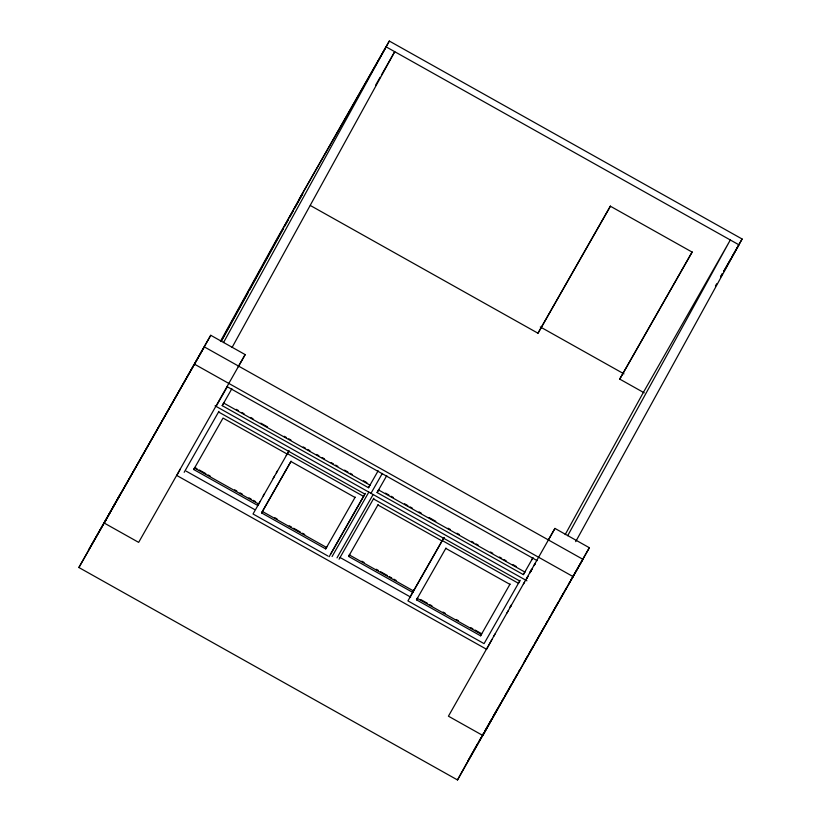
<?xml version="1.0" encoding="UTF-8"?>
<svg xmlns="http://www.w3.org/2000/svg" width="821" height="821" viewBox="0 0 821 821"><rect width="100%" height="100%" fill="white"/><g stroke="black" fill="none" stroke-linecap="round" stroke-linejoin="round"><path stroke-width="1.23" d="M548.613 539.52L554.945 528.416L589.365 547.73L457.502 779.95L78.888 567.506L210.751 335.286L245.171 354.6L138.657 542.373L104.236 523.059L120.205 494.026M78.888 567.506L210.751 335.286M220.972 341.505L302.395 193.438L389.318 41.05L742.112 239.003L575.685 541.655M223.507 342.573L389.318 41.05M232.107 347.406L394.727 51.682L381.406 75.05M180.415 468.945L176.813 475.482L486.586 649.298L491.984 639.487M378.163 470.772L368.496 487.725L222.214 405.646L223.969 402.454M260.041 501.415L257.804 505.479L193.694 469.509L194.813 467.477L197.03 468.719M289.115 450.616L287.442 453.664L363.59 496.397L329.19 556.72M355.206 497.105L325.701 548.89L261.591 512.92L262.71 510.888M325.701 548.89L326.82 546.858M363.59 496.397L365.273 493.349M368.496 487.725L370.086 484.821M531.782 559.778L532.993 557.664L523.377 574.628L377.096 492.549L378.697 489.644M414.369 589.334L412.696 592.382L348.586 556.412L349.705 554.38M310.359 205.507L537.981 333.223L610.434 205.999M373.473 498.901L519.755 580.981L484.072 643.623L407.924 600.89L444.007 537.529M510.098 584.008L480.583 635.803L416.483 599.833L417.602 597.801M644.208 392.828L619.732 379.097L692.185 251.873M480.583 635.803L481.701 633.771L475.072 630.046M520.155 580.252L518.482 583.31L442.324 540.577M523.377 574.628L525.132 571.437M493.78 636.224L494.971 634.048M526.938 578.282L527.995 576.352M554.945 528.416L448.43 716.189L482.851 735.503L498.244 707.517M565.166 534.625L643.397 392.366L730.31 239.989L567.691 535.703M457.502 779.95L467.077 762.524M472.886 751.964L467.662 761.467L582.972 559.347L204.357 346.903L88.473 550.08M220.439 341.372L277.385 238.069L302.744 193.633L294.688 208.226M221.639 340.715L248.26 292.43M249.502 290.182L283.553 228.433M284.784 226.186L288.499 219.453M289.741 217.206L293.456 210.474M299.203 199.246L386.116 46.859L738.921 244.812L723.691 271.505M375.69 85.056L380.133 77.266M238.203 366.813L245.171 354.6M216.097 406.405L227.438 386.527M184.181 472.311L218.92 411.352M222.214 405.646L231.881 388.692M193.694 469.509L223.035 418.074L287.145 454.044M263.161 495.935L264.413 493.749M273.147 478.427L274.399 476.242M276.267 472.958L277.519 470.772M286.252 455.45L287.504 453.264M288.428 451.796L253.032 513.987L328.082 556.094M291.106 461.135L262.392 511.473L326.501 547.443M261.591 512.92L290.932 461.494L355.031 497.464M330.463 554.391L364.873 494.078L218.591 411.998M332.074 556.556L368.834 492.107M370.979 493.318L382.329 473.419M337.01 557.859L373.134 494.519M339.073 559.224L373.812 498.255M377.096 492.549L386.763 475.605M348.586 556.412L378.091 504.628M537.981 333.223L610.413 206.235L692.165 252.109L619.732 379.097M410.161 596.826L443.935 537.611M416.483 599.833L445.988 548.038M509.985 607.232L511.257 605.005M530.253 571.703L531.515 569.487M506.916 613.03L508.178 610.814M510.077 607.489L511.339 605.272M523.357 584.213L524.619 581.997M526.518 578.672L527.78 576.455M529.678 573.13L531.577 569.805M534.102 565.371L535.364 563.155M530.325 572.206L532.213 568.891M534.102 565.566L535.364 563.36M720.54 276.821L722.439 273.485M723.712 271.258L730.69 259.026M731.963 256.799L742.112 239.003M715.44 285.965L716.712 283.748M720.52 277.067L722.418 273.732M473.471 750.907L477.904 743.128M479.177 740.911L481.075 737.576M482.348 735.349L483.61 733.132M484.883 730.906L491.851 718.683M493.113 716.466L497.557 708.687M498.819 706.46L500.718 703.135M501.99 700.918L503.252 698.692M504.515 696.475L511.483 684.262M512.756 682.046L514.018 679.819M515.28 677.602L517.179 674.277M518.451 672.05L519.714 669.833M524.147 662.065L527.944 655.404M529.217 653.188L533.64 645.409M534.912 643.192L544.405 626.546M545.678 624.319L547.576 620.994M548.838 618.767L550.111 616.55M551.373 614.334L558.342 602.121M559.604 599.905L564.037 592.136M565.3 589.909L566.572 587.692M568.471 584.357L569.733 582.14M570.995 579.924L589.365 547.73M540.31 326.932L623.96 373.863M194.782 364.329L573.397 576.773M227.386 386.814L537.16 560.63M236.253 409.34L238.48 410.592M241.836 412.481L244.063 413.733M250.764 417.489L253.001 418.741M260.811 423.123L267.513 426.889M284.261 436.29L286.498 437.542M288.735 438.794L290.962 440.046M303.247 446.942L305.484 448.194M307.711 449.446L309.948 450.698M316.649 454.454L318.876 455.706M322.232 457.584L324.469 458.847M331.161 462.603L333.398 463.855M335.635 465.107L337.862 466.359M344.563 470.115L347.919 472.003M350.146 473.255L352.383 474.507M363.549 480.767L366.895 482.656M385.552 493.123L388.897 495.001M391.135 496.253L393.372 497.505M404.537 503.766L407.883 505.654M410.12 506.906L412.347 508.158M419.049 511.914L421.286 513.166M429.106 517.558L435.797 521.314M448.081 528.211L450.319 529.463M457.02 533.219L459.247 534.471M471.531 541.367L473.768 542.619M476.006 543.871L478.233 545.123M490.517 552.02L492.754 553.272M499.455 557.028L501.682 558.28M503.92 559.532L506.147 560.784M512.848 564.55L516.204 566.428M223.651 403.029L369.932 485.108M378.532 489.942L524.814 572.021M215.061 405.82L526.908 580.806M377.917 504.987L442.026 540.957M445.813 548.397L509.923 584.367M199.236 469.951L205.866 473.676M208.082 474.918L210.289 476.159M234.611 489.798L236.817 491.04M240.132 492.898L242.339 494.139M248.979 497.865L251.185 499.106M253.391 500.348L255.608 501.58M361.866 561.205L364.072 562.447M376.234 569.261L378.44 570.503M380.646 571.744L387.286 575.47M389.493 576.711L391.699 577.953M393.916 579.185L396.122 580.426M194.495 468.052L258.605 504.022M349.387 554.965L413.486 590.935M274.871 517.712L277.077 518.954M289.238 525.779L291.445 527.01M293.661 528.252L300.291 531.977M302.497 533.219L304.714 534.461M420.916 599.658L427.546 603.384M429.752 604.615L431.969 605.857M443.022 612.066L445.228 613.297M456.281 619.506L458.487 620.748M470.649 627.562L472.865 628.804M417.273 598.376L481.383 634.346M186.244 471.192L254.674 509.584M340.027 557.48L410.664 597.113"/></g></svg>
